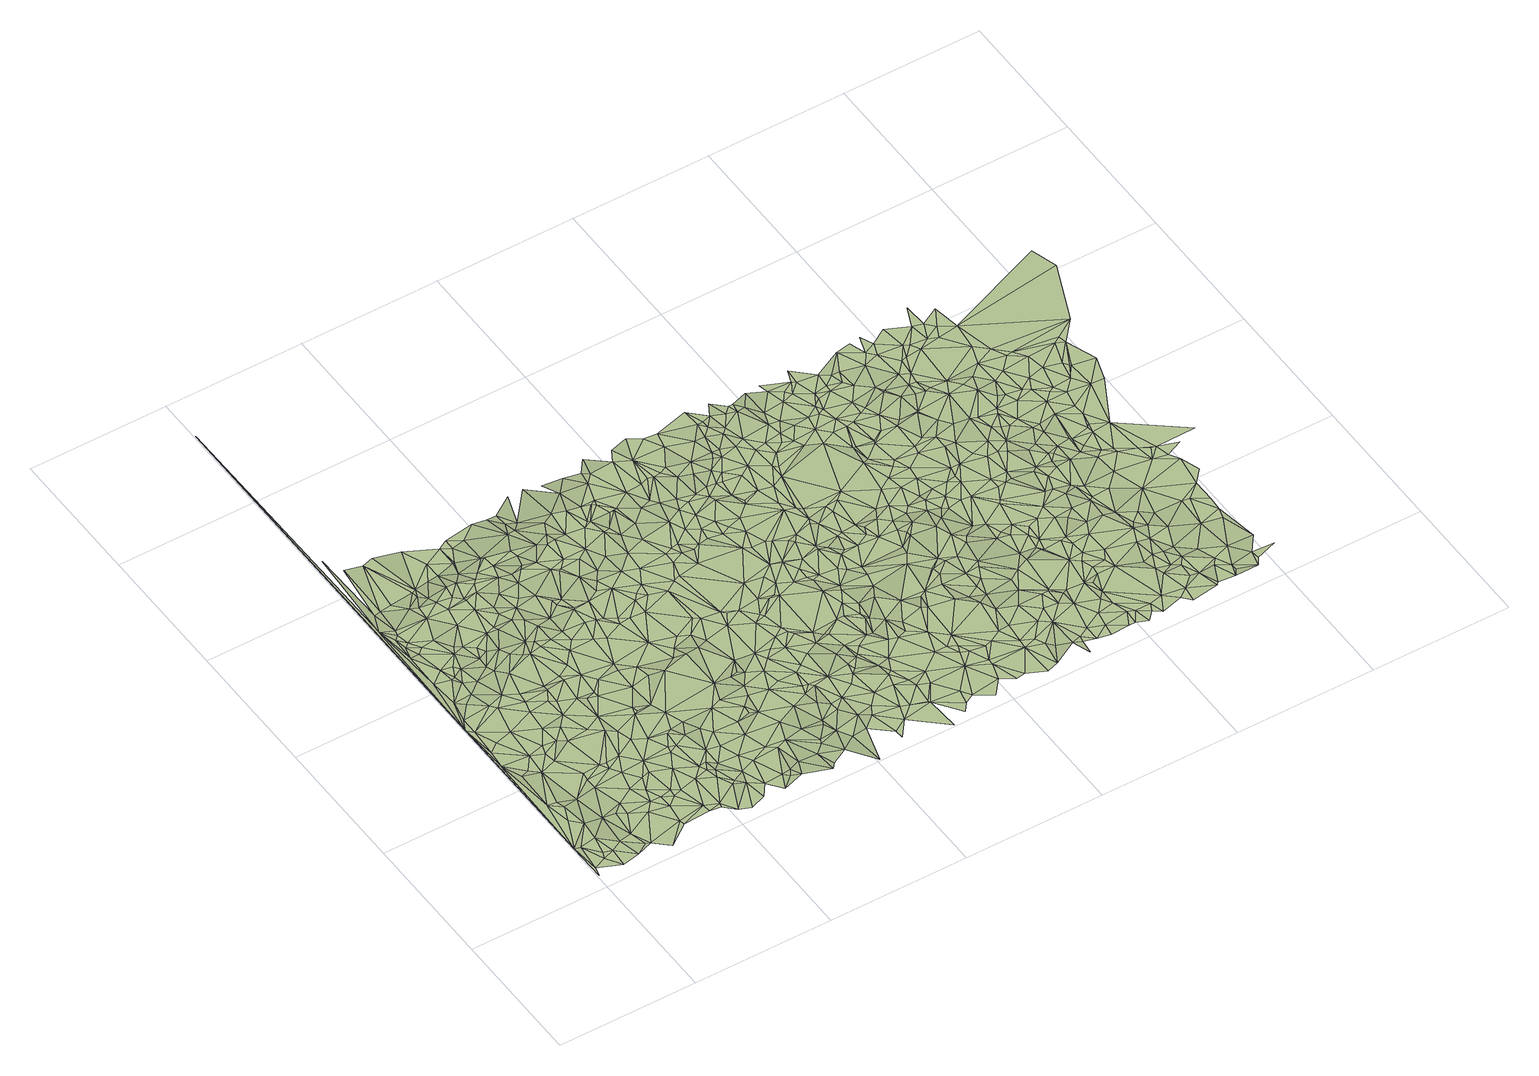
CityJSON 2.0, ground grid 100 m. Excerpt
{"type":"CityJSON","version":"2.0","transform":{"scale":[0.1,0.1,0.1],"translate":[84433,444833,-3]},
"CityObjects":{
"terrain1":{"type":"TINRelief","geometry":[{"type":"CompositeSurface","lod":"2","boundaries":[[[0,1,2]],[[1,3,2]],[[4,3,1]],[[5,4,1]],[[6,3,4]],[[7,2,3]],[[6,8,3]],[[9,6,4]],[[5,9,4]],[[10,2,11]],[[11,2,7]],[[9,8,6]],[[7,3,8]],[[12,2,10]],[[5,13,9]],[[9,14,8]],[[10,11,15]],[[9,13,14]],[[16,2,12]],[[15,11,7]],[[17,10,15]],[[7,8,18]],[[14,18,8]],[[19,12,10]],[[20,14,13]],[[21,15,7]],[[22,10,17]],[[17,15,21]],[[22,19,10]],[[23,12,19]],[[24,14,20]],[[21,7,18]],[[24,18,14]],[[25,20,13]],[[16,12,26]],[[22,17,21]],[[24,20,25]],[[22,23,19]],[[27,26,12]],[[27,12,23]],[[28,16,26]],[[24,29,18]],[[28,26,30]],[[27,30,26]],[[31,16,28]],[[27,23,22]],[[32,21,18]],[[24,33,29]],[[24,25,34]],[[35,18,29]],[[31,36,16]],[[22,21,37]],[[38,28,30]],[[32,18,35]],[[24,34,33]],[[27,22,39]],[[35,29,33]],[[40,21,32]],[[38,30,27]],[[41,25,42]],[[36,43,16]],[[40,37,21]],[[39,22,44]],[[45,31,28]],[[22,37,44]],[[31,46,36]],[[41,34,25]],[[27,39,47]],[[38,27,47]],[[48,28,38]],[[16,43,49]],[[35,33,50]],[[45,46,31]],[[51,2,16]],[[32,35,52]],[[33,34,50]],[[53,36,46]],[[45,28,48]],[[41,42,54]],[[36,55,43]],[[56,39,44]],[[40,32,57]],[[44,37,58]],[[40,58,37]],[[56,47,39]],[[35,50,52]],[[53,59,36]],[[45,53,46]],[[38,47,60]],[[36,59,55]],[[43,61,62]],[[55,61,43]],[[43,62,49]],[[63,32,52]],[[41,64,34]],[[64,50,34]],[[65,56,44]],[[40,57,58]],[[65,44,58]],[[57,32,63]],[[56,60,47]],[[66,48,38]],[[52,50,67]],[[61,68,62]],[[66,38,60]],[[69,61,55]],[[69,55,59]],[[68,70,62]],[[62,70,71]],[[62,71,49]],[[72,53,45]],[[64,73,50]],[[53,74,59]],[[72,45,48]],[[67,50,73]],[[75,41,54]],[[69,76,61]],[[71,70,77]],[[57,78,58]],[[79,52,67]],[[49,71,80]],[[69,59,81]],[[68,82,70]],[[79,63,52]],[[72,74,53]],[[75,64,41]],[[56,83,60]],[[80,71,77]],[[82,77,70]],[[65,83,56]],[[84,49,80]],[[81,59,74]],[[85,73,64]],[[69,81,76]],[[86,68,61]],[[67,73,87]],[[88,48,66]],[[84,89,49]],[[72,48,88]],[[76,86,61]],[[90,78,57]],[[90,57,63]],[[75,54,91]],[[86,82,68]],[[75,85,64]],[[85,87,73]],[[92,79,67]],[[82,93,77]],[[51,16,49]],[[66,60,94]],[[95,65,58]],[[95,58,78]],[[81,86,76]],[[92,67,87]],[[60,83,94]],[[84,96,89]],[[65,97,83]],[[98,81,74]],[[99,63,79]],[[72,100,74]],[[49,89,101]],[[102,72,88]],[[103,80,77]],[[104,87,85]],[[86,93,82]],[[99,90,63]],[[75,104,85]],[[84,80,103]],[[88,66,105]],[[95,78,90]],[[99,79,92]],[[100,98,74]],[[106,86,81]],[[103,77,93]],[[95,97,65]],[[97,94,83]],[[106,81,98]],[[66,94,105]],[[102,107,72]],[[75,91,108]],[[109,96,84]],[[110,93,86]],[[72,107,100]],[[111,89,96]],[[112,92,87]],[[112,87,104]],[[108,91,113]],[[102,88,114]],[[115,110,86]],[[75,116,104]],[[106,115,86]],[[99,92,112]],[[109,84,103]],[[88,105,114]],[[99,117,90]],[[75,108,116]],[[118,96,109]],[[105,94,119]],[[95,90,120]],[[108,113,121]],[[122,106,98]],[[110,123,93]],[[124,94,97]],[[102,125,107]],[[112,104,116]],[[106,126,115]],[[120,90,117]],[[100,127,98]],[[102,114,125]],[[95,124,97]],[[128,96,118]],[[114,105,119]],[[115,123,110]],[[122,126,106]],[[123,103,93]],[[129,119,94]],[[128,111,96]],[[107,130,100]],[[122,98,127]],[[99,112,131]],[[129,94,124]],[[95,120,124]],[[132,109,103]],[[133,117,99]],[[108,121,134]],[[108,135,116]],[[126,136,115]],[[137,118,109]],[[100,130,127]],[[112,116,138]],[[139,99,131]],[[139,133,99]],[[140,114,119]],[[122,136,126]],[[132,141,109]],[[115,136,123]],[[142,132,103]],[[143,107,125]],[[140,125,114]],[[108,134,135]],[[137,128,118]],[[131,112,138]],[[140,119,129]],[[144,103,123]],[[145,146,121]],[[107,147,130]],[[122,127,136]],[[148,129,124]],[[116,135,149]],[[138,116,149]],[[150,120,117]],[[137,109,141]],[[150,124,120]],[[142,103,144]],[[132,151,141]],[[134,121,146]],[[143,147,107]],[[142,151,132]],[[150,117,133]],[[152,125,140]],[[148,124,153]],[[152,143,125]],[[131,138,154]],[[139,131,154]],[[135,155,149]],[[156,129,148]],[[157,128,137]],[[157,137,141]],[[134,158,135]],[[159,138,149]],[[145,160,146]],[[157,141,151]],[[161,127,130]],[[127,162,136]],[[139,163,133]],[[135,158,155]],[[159,149,155]],[[136,164,123]],[[144,123,164]],[[157,165,128]],[[166,153,124]],[[167,140,129]],[[134,146,158]],[[139,154,163]],[[161,130,147]],[[150,166,124]],[[156,148,153]],[[142,144,168]],[[167,129,156]],[[161,162,127]],[[154,138,169]],[[159,155,170]],[[159,169,138]],[[162,171,136]],[[133,163,172]],[[142,173,151]],[[152,140,167]],[[157,151,174]],[[155,158,175]],[[161,147,143]],[[136,171,164]],[[146,175,158]],[[176,143,152]],[[146,160,177]],[[155,175,170]],[[159,170,169]],[[178,163,154]],[[150,133,179]],[[168,144,180]],[[142,168,173]],[[144,164,181]],[[156,153,182]],[[176,152,167]],[[174,151,173]],[[178,154,169]],[[179,133,172]],[[150,183,166]],[[180,144,181]],[[146,177,175]],[[157,184,165]],[[185,161,143]],[[178,172,163]],[[176,186,143]],[[187,171,162]],[[167,156,182]],[[185,143,186]],[[188,164,171]],[[161,187,162]],[[150,189,183]],[[157,174,190]],[[169,170,191]],[[166,192,153]],[[175,193,170]],[[166,183,189]],[[187,188,171]],[[182,153,192]],[[168,180,194]],[[168,194,173]],[[178,195,172]],[[150,179,189]],[[196,181,164]],[[197,175,177]],[[188,198,164]],[[174,173,199]],[[191,170,193]],[[176,167,200]],[[178,169,201]],[[157,190,184]],[[196,180,181]],[[176,200,186]],[[185,202,161]],[[161,203,187]],[[196,164,198]],[[179,172,195]],[[204,185,186]],[[166,189,192]],[[205,177,206]],[[197,193,175]],[[199,173,194]],[[190,174,199]],[[178,201,195]],[[207,169,191]],[[161,202,203]],[[167,182,208]],[[205,197,177]],[[200,204,186]],[[209,194,180]],[[201,169,207]],[[209,180,196]],[[210,188,187]],[[204,202,185]],[[210,198,188]],[[200,167,208]],[[210,187,203]],[[182,192,211]],[[205,206,212]],[[213,199,194]],[[214,196,198]],[[182,211,208]],[[210,214,198]],[[215,191,193]],[[200,216,204]],[[217,212,206]],[[218,194,209]],[[219,190,199]],[[218,213,194]],[[197,220,193]],[[189,221,192]],[[222,202,204]],[[223,179,195]],[[215,207,191]],[[224,205,212]],[[202,225,203]],[[219,199,213]],[[226,184,190]],[[225,210,203]],[[227,189,179]],[[223,195,201]],[[222,204,216]],[[205,228,197]],[[229,209,196]],[[224,212,217]],[[210,230,214]],[[223,201,207]],[[211,192,231]],[[229,196,214]],[[222,225,202]],[[215,193,220]],[[200,232,216]],[[218,233,213]],[[200,208,232]],[[224,228,205]],[[219,226,190]],[[229,218,209]],[[234,219,213]],[[208,211,231]],[[228,220,197]],[[231,192,221]],[[227,221,189]],[[224,217,235]],[[210,236,230]],[[225,236,210]],[[237,207,215]],[[229,233,218]],[[238,214,230]],[[234,226,219]],[[239,213,233]],[[223,207,237]],[[222,216,240]],[[239,234,213]],[[224,235,228]],[[229,214,238]],[[232,208,241]],[[232,240,216]],[[242,226,234]],[[222,243,225]],[[236,238,230]],[[244,179,223]],[[229,245,233]],[[246,235,217]],[[227,231,221]],[[225,247,236]],[[244,227,179]],[[228,248,220]],[[239,242,234]],[[225,249,247]],[[250,233,245]],[[235,248,228]],[[242,251,226]],[[239,233,250]],[[252,208,231]],[[229,238,253]],[[222,240,243]],[[254,215,220]],[[229,253,245]],[[225,243,249]],[[255,237,215]],[[252,241,208]],[[232,241,256]],[[257,223,237]],[[236,247,258]],[[232,256,240]],[[259,248,235]],[[246,259,235]],[[253,238,260]],[[254,220,248]],[[261,231,227]],[[242,262,251]],[[249,258,247]],[[239,262,242]],[[257,263,223]],[[253,264,245]],[[244,223,263]],[[243,265,249]],[[266,257,237]],[[236,267,238]],[[249,265,258]],[[254,255,215]],[[240,256,243]],[[266,237,255]],[[250,245,268]],[[239,250,268]],[[253,260,264]],[[252,231,261]],[[246,269,259]],[[241,270,256]],[[236,258,267]],[[238,267,260]],[[271,248,259]],[[245,264,272]],[[252,270,241]],[[266,255,257]],[[243,273,265]],[[258,265,273]],[[256,273,243]],[[262,274,251]],[[254,248,275]],[[257,276,263]],[[245,272,268]],[[244,277,227]],[[270,278,256]],[[277,261,227]],[[271,279,248]],[[259,269,280]],[[239,281,262]],[[279,275,248]],[[282,264,260]],[[256,278,273]],[[257,255,276]],[[244,263,283]],[[271,259,280]],[[284,278,270]],[[239,268,281]],[[283,263,276]],[[282,272,264]],[[282,260,267]],[[252,261,285]],[[258,286,267]],[[287,270,252]],[[258,273,288]],[[254,289,255]],[[285,261,277]],[[287,284,270]],[[258,288,286]],[[262,281,274]],[[254,275,289]],[[244,283,290]],[[291,276,255]],[[272,292,268]],[[279,293,275]],[[294,252,285]],[[244,295,277]],[[271,296,279]],[[297,273,278]],[[282,292,272]],[[284,297,278]],[[267,286,298]],[[271,280,296]],[[299,287,252]],[[282,267,300]],[[285,277,295]],[[291,255,289]],[[291,283,276]],[[301,288,273]],[[302,244,290]],[[281,268,292]],[[288,298,286]],[[267,298,300]],[[299,252,294]],[[275,293,303]],[[289,275,303]],[[287,304,284]],[[279,296,293]],[[305,290,283]],[[302,295,244]],[[297,301,273]],[[281,306,274]],[[280,307,308]],[[282,309,292]],[[282,300,309]],[[310,290,305]],[[294,285,311]],[[280,308,296]],[[311,285,295]],[[301,312,288]],[[302,290,310]],[[304,297,284]],[[288,313,298]],[[281,292,314]],[[296,303,293]],[[299,304,287]],[[313,300,298]],[[281,315,306]],[[316,283,291]],[[305,283,316]],[[281,314,315]],[[297,312,301]],[[302,310,305]],[[289,303,317]],[[291,289,318]],[[319,288,312]],[[320,314,292]],[[321,311,295]],[[315,322,306]],[[321,295,302]],[[307,323,308]],[[320,292,309]],[[324,309,300]],[[296,325,303]],[[319,313,288]],[[315,314,326]],[[327,299,294]],[[316,291,328]],[[289,317,318]],[[327,294,311]],[[315,326,322]],[[329,297,304]],[[296,308,330]],[[299,331,304]],[[332,300,313]],[[324,320,309]],[[291,333,328]],[[317,303,334]],[[302,305,335]],[[324,300,332]],[[291,318,333]],[[336,312,297]],[[337,326,314]],[[337,314,320]],[[334,303,325]],[[305,316,335]],[[329,304,331]],[[338,311,321]],[[336,319,312]],[[319,332,313]],[[296,330,325]],[[329,339,297]],[[323,330,308]],[[340,320,324]],[[321,302,341]],[[342,322,326]],[[318,317,343]],[[316,328,344]],[[299,345,331]],[[338,327,311]],[[339,336,297]],[[340,324,332]],[[327,345,299]],[[329,331,339]],[[317,334,343]],[[337,320,340]],[[333,318,346]],[[333,344,328]],[[319,347,332]],[[335,316,348]],[[341,302,335]],[[318,343,346]],[[336,347,319]],[[348,316,344]],[[349,326,337]],[[350,334,325]],[[338,321,341]],[[323,351,330]],[[350,325,330]],[[333,346,344]],[[352,351,323]],[[345,339,331]],[[343,334,350]],[[349,337,340]],[[338,345,327]],[[353,340,332]],[[335,348,354]],[[355,336,339]],[[349,356,326]],[[348,344,357]],[[358,346,343]],[[350,330,359]],[[351,359,330]],[[358,344,346]],[[360,332,347]],[[358,343,350]],[[336,361,347]],[[362,349,340]],[[338,363,345]],[[364,365,352]],[[338,341,363]],[[366,339,345]],[[352,365,351]],[[353,332,360]],[[362,340,353]],[[348,367,354]],[[366,355,339]],[[358,357,344]],[[355,361,336]],[[335,354,368]],[[348,357,367]],[[341,335,369]],[[361,360,347]],[[358,350,370]],[[363,366,345]],[[363,341,371]],[[350,359,372]],[[351,373,359]],[[335,368,369]],[[351,365,373]],[[362,353,374]],[[367,368,354]],[[375,357,358]],[[370,350,372]],[[353,376,374]],[[353,360,376]],[[371,341,377]],[[375,367,357]],[[378,349,362]],[[378,356,349]],[[341,369,377]],[[363,379,366]],[[363,371,377]],[[366,380,355]],[[359,373,372]],[[381,376,360]],[[362,374,382]],[[383,360,361]],[[358,370,384]],[[355,385,361]],[[381,360,383]],[[367,386,368]],[[387,374,376]],[[378,362,382]],[[388,373,365]],[[375,358,389]],[[366,379,380]],[[384,370,372]],[[390,369,368]],[[375,391,367]],[[358,384,392]],[[387,382,374]],[[355,380,385]],[[381,393,376]],[[383,361,394]],[[377,369,395]],[[396,386,367]],[[358,392,389]],[[386,390,368]],[[396,367,391]],[[390,397,369]],[[363,398,379]],[[385,394,361]],[[373,399,372]],[[395,369,397]],[[387,376,400]],[[363,377,398]],[[401,381,383]],[[393,400,376]],[[388,365,402]],[[375,389,391]],[[388,399,373]],[[403,402,365]],[[392,384,404]],[[384,372,405]],[[379,406,380]],[[407,382,387]],[[401,393,381]],[[408,377,395]],[[409,410,378]],[[411,378,382]],[[383,394,412]],[[413,390,386]],[[407,387,400]],[[396,413,386]],[[405,372,399]],[[401,383,412]],[[384,414,404]],[[380,415,385]],[[392,404,416]],[[396,391,413]],[[385,417,394]],[[392,416,389]],[[418,395,397]],[[393,419,400]],[[411,382,407]],[[379,398,406]],[[407,400,419]],[[388,402,420]],[[398,377,408]],[[391,389,421]],[[380,406,415]],[[401,419,393]],[[388,422,399]],[[423,397,390]],[[411,409,378]],[[415,417,385]],[[384,405,414]],[[388,420,422]],[[408,395,418]],[[416,404,414]],[[413,391,424]],[[401,412,419]],[[389,416,421]],[[423,390,413]],[[391,425,424]],[[391,421,425]],[[415,426,417]],[[405,399,427]],[[428,421,416]],[[418,397,423]],[[415,406,429]],[[428,416,414]],[[399,422,427]],[[417,430,394]],[[412,394,430]],[[407,419,431]],[[414,405,432]],[[433,419,412]],[[415,429,426]],[[405,427,432]],[[434,420,402]],[[408,418,435]],[[411,436,409]],[[411,407,431]],[[428,437,421]],[[434,422,420]],[[406,438,429]],[[428,414,439]],[[417,426,430]],[[413,424,440]],[[441,442,402]],[[414,432,439]],[[398,408,443]],[[438,426,429]],[[428,439,437]],[[435,418,423]],[[433,431,419]],[[440,424,425]],[[411,444,436]],[[408,435,445]],[[425,421,446]],[[433,412,430]],[[432,427,447]],[[447,427,422]],[[411,431,444]],[[437,446,421]],[[448,434,402]],[[398,449,406]],[[448,402,442]],[[438,450,426]],[[443,408,445]],[[439,432,447]],[[434,447,422]],[[435,423,445]],[[426,450,430]],[[406,449,438]],[[436,444,451]],[[423,413,452]],[[440,425,446]],[[437,439,453]],[[433,454,431]],[[413,440,452]],[[398,443,455]],[[433,430,456]],[[437,453,446]],[[423,457,445]],[[458,450,438]],[[459,448,442]],[[444,431,460]],[[433,456,454]],[[461,458,438]],[[440,446,462]],[[431,454,463]],[[461,438,449]],[[444,460,451]],[[398,455,449]],[[464,430,450]],[[443,445,455]],[[465,439,447]],[[423,452,457]],[[466,453,439]],[[456,430,464]],[[453,467,446]],[[431,463,460]],[[468,447,434]],[[448,468,434]],[[440,462,469]],[[462,446,470]],[[458,471,450]],[[470,446,467]],[[461,472,458]],[[464,450,471]],[[461,449,472]],[[473,445,457]],[[474,463,454]],[[466,439,465]],[[459,468,448]],[[473,455,445]],[[440,469,452]],[[475,454,456]],[[462,470,476]],[[462,476,469]],[[477,470,467]],[[478,456,464]],[[479,467,453]],[[455,480,449]],[[474,454,475]],[[472,481,458]],[[458,481,471]],[[465,447,468]],[[457,452,482]],[[477,476,470]],[[483,460,463]],[[479,453,466]],[[478,475,456]],[[479,477,467]],[[457,482,484]],[[483,463,474]],[[485,486,459]],[[464,471,487]],[[488,457,484]],[[473,457,488]],[[473,489,455]],[[472,449,490]],[[478,464,487]],[[491,469,476]],[[449,480,490]],[[491,476,477]],[[472,492,481]],[[455,493,480]],[[469,494,452]],[[486,468,459]],[[483,495,460]],[[483,474,475]],[[479,466,496]],[[472,490,492]],[[489,497,455]],[[491,494,469]],[[498,482,452]],[[484,482,499]],[[466,465,500]],[[488,484,499]],[[498,452,494]],[[493,490,480]],[[496,466,500]],[[455,497,493]],[[501,483,475]],[[473,502,489]],[[481,503,471]],[[478,487,504]],[[473,488,502]],[[478,505,475]],[[487,471,506]],[[479,496,507]],[[508,491,477]],[[508,477,479]],[[481,492,509]],[[498,499,482]],[[465,468,510]],[[488,499,502]],[[490,509,492]],[[501,475,505]],[[483,511,495]],[[465,510,512]],[[501,513,483]],[[500,465,512]],[[496,500,507]],[[478,504,505]],[[471,503,506]],[[481,509,503]],[[489,514,497]],[[487,506,504]],[[515,468,486]],[[491,516,494]],[[517,510,468]],[[489,502,518]],[[501,505,513]],[[519,499,498]],[[520,479,507]],[[516,498,494]],[[521,512,510]],[[522,517,468]],[[489,518,514]],[[515,522,468]],[[508,516,491]],[[520,508,479]],[[523,502,499]],[[521,510,517]],[[524,500,512]],[[513,525,483]],[[483,526,511]],[[515,486,527]],[[524,512,521]],[[528,507,500]],[[529,504,506]],[[530,519,498]],[[505,504,531]],[[523,499,519]],[[532,490,493]],[[483,525,526]],[[509,533,503]],[[534,497,514]],[[532,493,497]],[[529,531,504]],[[513,505,535]],[[536,518,502]],[[503,537,506]],[[532,509,490]],[[530,498,538]],[[520,507,528]],[[521,517,539]],[[515,527,540]],[[516,538,498]],[[520,516,508]],[[522,539,517]],[[523,536,502]],[[541,500,524]],[[524,521,539]],[[534,514,518]],[[529,506,542]],[[533,537,503]],[[535,505,531]],[[541,528,500]],[[513,535,525]],[[542,506,537]],[[536,534,518]],[[543,519,530]],[[534,532,497]],[[523,519,543]],[[532,533,509]],[[544,522,515]],[[522,545,539]],[[533,546,537]],[[529,547,531]],[[524,539,545]],[[548,536,523]],[[549,530,538]],[[526,525,550]],[[549,543,530]],[[529,542,547]],[[544,515,540]],[[551,520,528]],[[542,537,552]],[[548,523,543]],[[535,531,547]],[[536,553,534]],[[551,528,541]],[[554,546,533]],[[544,545,522]],[[554,537,546]],[[548,543,555]],[[524,545,556]],[[542,552,557]],[[541,524,558]],[[559,516,520]],[[560,520,551]],[[561,536,548]],[[525,535,562]],[[542,557,547]],[[563,552,537]],[[564,544,540]],[[525,562,550]],[[559,538,516]],[[532,565,533]],[[560,551,541]],[[566,543,549]],[[567,532,534]],[[565,554,533]],[[567,534,553]],[[561,548,555]],[[536,568,553]],[[535,547,569]],[[555,543,566]],[[563,537,554]],[[561,568,536]],[[549,538,559]],[[563,557,552]],[[560,559,520]],[[560,541,558]],[[570,524,556]],[[535,569,571]],[[535,571,562]],[[572,547,557]],[[544,573,545]],[[561,555,566]],[[573,556,545]],[[574,565,532]],[[570,558,524]],[[568,567,553]],[[564,575,544]],[[567,574,532]],[[572,569,547]],[[565,576,554]],[[561,577,568]],[[562,578,550]],[[579,574,567]],[[561,566,577]],[[580,566,549]],[[574,576,565]],[[581,557,563]],[[581,563,554]],[[572,571,569]],[[560,558,582]],[[581,572,557]],[[573,583,556]],[[544,584,573]],[[585,567,568]],[[586,544,575]],[[562,571,587]],[[549,559,588]],[[581,554,576]],[[589,577,566]],[[577,590,568]],[[579,567,585]],[[591,571,572]],[[550,578,592]],[[586,584,544]],[[560,582,593]],[[591,587,571]],[[579,594,574]],[[560,595,559]],[[580,549,596]],[[562,587,578]],[[596,549,588]],[[597,556,583]],[[574,594,576]],[[582,558,598]],[[597,570,556]],[[560,593,599]],[[585,568,590]],[[600,586,575]],[[589,566,580]],[[560,599,595]],[[570,598,558]],[[589,601,577]],[[601,590,577]],[[591,572,602]],[[581,602,572]],[[603,583,573]],[[603,573,584]],[[581,576,604]],[[605,578,587]],[[606,587,591]],[[600,575,607]],[[608,601,589]],[[609,582,598]],[[608,589,580]],[[604,576,594]],[[605,587,606]],[[610,592,578]],[[605,610,578]],[[611,598,570]],[[611,570,597]],[[606,591,602]],[[612,597,583]],[[559,595,613]],[[614,579,585]],[[559,613,588]],[[586,615,584]],[[616,593,582]],[[614,594,579]],[[617,585,590]],[[601,617,590]],[[618,602,581]],[[600,615,586]],[[599,613,595]],[[618,581,604]],[[611,609,598]],[[619,599,593]],[[620,592,610]],[[605,620,610]],[[616,582,609]],[[612,583,603]],[[608,621,601]],[[608,580,621]],[[604,594,622]],[[623,605,606]],[[615,603,584]],[[580,596,624]],[[596,588,625]],[[623,620,605]],[[619,613,599]],[[626,606,602]],[[619,593,616]],[[600,607,615]],[[625,588,613]],[[626,602,618]],[[614,585,617]],[[626,623,606]],[[611,597,627]],[[601,628,617]],[[611,629,609]],[[630,604,622]],[[621,580,631]],[[632,633,607]],[[601,621,628]],[[631,580,624]],[[630,618,604]],[[627,597,612]],[[616,609,629]],[[624,596,634]],[[634,596,625]],[[635,620,623]],[[607,633,636]],[[607,636,615]],[[637,613,619]],[[612,603,638]],[[626,618,639]],[[637,619,616]],[[615,638,603]],[[640,622,594]],[[635,641,620]],[[630,639,618]],[[628,614,617]],[[642,616,629]],[[643,629,611]],[[644,623,626]],[[636,633,645]],[[646,624,634]],[[615,636,647]],[[635,623,644]],[[648,637,616]],[[646,634,625]],[[643,611,627]],[[649,625,613]],[[646,631,624]],[[648,616,642]],[[640,630,622]],[[621,631,650]],[[635,651,641]],[[621,650,628]],[[637,652,613]],[[612,638,653]],[[647,636,645]],[[642,629,643]],[[654,639,630]],[[614,655,594]],[[627,612,653]],[[615,656,638]],[[657,626,639]],[[635,644,651]],[[646,625,649]],[[658,631,646]],[[657,644,626]],[[659,614,628]],[[649,613,652]],[[615,647,660]],[[658,650,631]],[[648,661,637]],[[662,654,630]],[[644,663,651]],[[654,664,639]],[[653,638,656]],[[647,645,665]],[[640,594,655]],[[615,660,656]],[[648,642,666]],[[659,628,650]],[[662,630,640]],[[637,661,652]],[[642,643,666]],[[657,639,664]],[[645,667,665]],[[627,653,668]],[[643,627,666]],[[669,663,644]],[[662,664,654]],[[627,668,670]],[[671,650,658]],[[669,644,657]],[[658,646,672]],[[668,653,656]],[[627,670,666]],[[672,646,649]],[[647,665,673]],[[659,674,614]],[[647,673,660]],[[661,675,652]],[[668,656,676]],[[677,649,652]],[[669,678,663]],[[671,658,672]],[[676,656,660]],[[679,669,657]],[[680,657,664]],[[648,681,661]],[[674,655,614]],[[670,668,676]],[[671,682,650]],[[665,667,683]],[[682,659,650]],[[662,684,664]],[[648,666,685]],[[677,672,649]],[[679,657,680]],[[679,678,669]],[[662,640,686]],[[680,664,684]],[[670,676,687]],[[676,660,687]],[[675,688,652]],[[689,666,670]],[[661,681,675]],[[677,652,688]],[[690,671,672]],[[648,685,681]],[[662,686,684]],[[660,673,691]],[[692,672,677]],[[686,640,655]],[[665,693,673]],[[694,682,671]],[[695,659,682]],[[690,694,671]],[[695,674,659]],[[665,683,693]],[[685,666,689]],[[690,672,692]],[[687,660,696]],[[679,680,697]],[[692,677,698]],[[698,677,688]],[[679,699,678]],[[680,684,700]],[[675,701,688]],[[675,681,701]],[[696,660,691]],[[674,702,655]],[[670,687,703]],[[673,704,691]],[[683,705,693]],[[673,693,704]],[[689,670,703]],[[706,686,655]],[[686,700,684]],[[707,674,695]],[[694,708,682]],[[708,695,682]],[[690,709,694]],[[690,692,710]],[[674,711,702]],[[680,700,697]],[[706,655,702]],[[679,697,699]],[[707,711,674]],[[710,692,698]],[[685,689,712]],[[713,681,685]],[[698,688,714]],[[711,715,702]],[[716,701,681]],[[717,693,705]],[[690,710,709]],[[691,704,718]],[[694,709,708]],[[713,716,681]],[[717,705,719]],[[687,696,703]],[[696,691,718]],[[717,704,693]],[[707,695,720]],[[712,689,721]],[[720,695,708]],[[722,700,686]],[[710,698,714]],[[707,723,711]],[[724,688,701]],[[725,686,706]],[[726,715,711]],[[713,685,727]],[[696,718,728]],[[689,703,721]],[[685,712,727]],[[729,702,715]],[[729,706,702]],[[716,730,701]],[[697,731,699]],[[732,697,700]],[[724,714,688]],[[723,726,711]],[[725,722,686]],[[733,717,719]],[[713,730,716]],[[734,718,704]],[[734,704,717]],[[707,720,723]],[[696,728,735]],[[712,721,736]],[[710,737,709]],[[709,737,708]],[[735,728,718]],[[732,700,722]],[[738,731,697]],[[739,740,699]],[[725,706,729]],[[726,741,715]],[[741,729,715]],[[738,697,732]],[[721,703,736]],[[712,736,742]],[[713,727,730]],[[696,743,703]],[[734,717,733]],[[727,712,742]],[[710,714,744]],[[696,735,745]],[[739,699,731]],[[746,701,730]],[[696,745,743]],[[725,747,722]],[[732,722,747]],[[724,701,746]],[[710,744,737]],[[720,708,748]],[[720,749,723]],[[738,739,731]],[[734,733,750]],[[736,703,751]],[[727,752,730]],[[725,729,753]],[[744,714,724]],[[753,729,741]],[[754,735,718]],[[727,742,752]],[[742,736,751]],[[734,755,718]],[[737,748,708]],[[756,738,732]],[[757,732,747]],[[723,758,726]],[[726,759,741]],[[760,703,743]],[[756,732,757]],[[738,761,739]],[[753,741,759]],[[756,761,738]],[[754,718,755]],[[734,750,755]],[[744,762,737]],[[754,745,735]],[[763,747,725]],[[752,764,730]],[[765,725,753]],[[723,749,758]],[[703,766,751]],[[720,748,749]],[[760,766,703]],[[752,742,764]],[[767,743,745]],[[724,746,768]],[[746,730,764]],[[742,751,769]],[[762,748,737]],[[770,757,747]],[[760,743,767]],[[761,771,739]],[[726,772,759]],[[770,756,757]],[[767,745,754]],[[744,724,773]],[[765,763,725]],[[726,758,772]],[[724,768,774]],[[769,751,766]],[[775,755,750]],[[753,759,776]],[[770,747,763]],[[744,777,762]],[[742,769,778]],[[742,778,764]],[[765,753,776]],[[756,779,761]],[[762,777,748]],[[780,756,770]],[[773,724,774]],[[781,760,767]],[[779,771,761]],[[746,782,768]],[[783,766,760]],[[781,767,754]],[[746,764,782]],[[744,773,777]],[[780,779,756]],[[749,748,784]],[[769,766,783]],[[759,772,776]],[[765,785,763]],[[749,786,758]],[[765,776,785]],[[781,783,760]],[[754,755,787]],[[788,772,758]],[[774,768,789]],[[748,777,784]],[[790,755,775]],[[778,782,764]],[[780,770,791]],[[792,778,769]],[[788,758,786]],[[770,763,793]],[[749,784,786]],[[776,772,794]],[[773,774,789]],[[780,795,779]],[[790,775,796]],[[790,797,755]],[[798,769,783]],[[797,787,755]],[[799,754,787]],[[768,782,800]],[[780,791,795]],[[801,781,754]],[[768,800,789]],[[770,793,791]],[[792,769,798]],[[763,785,802]],[[803,785,776]],[[773,804,777]],[[784,777,805]],[[788,806,772]],[[801,754,799]],[[773,789,807]],[[794,772,806]],[[808,782,778]],[[805,777,809]],[[793,763,802]],[[792,808,778]],[[784,805,786]],[[795,791,810]],[[811,776,794]],[[777,804,809]],[[791,793,810]],[[807,789,812]],[[788,786,813]],[[773,807,804]],[[814,783,781]],[[790,796,815]],[[812,789,800]],[[803,802,785]],[[816,799,787]],[[790,817,797]],[[795,818,779]],[[797,819,787]],[[792,798,808]],[[803,776,811]],[[788,813,806]],[[794,806,820]],[[821,798,783]],[[800,782,822]],[[808,823,782]],[[816,787,819]],[[801,799,816]],[[795,810,818]],[[805,824,786]],[[811,794,820]],[[814,781,801]],[[823,822,782]],[[797,825,819]],[[790,826,817]],[[817,825,797]],[[807,812,827]],[[810,793,828]],[[805,809,829]],[[827,812,800]],[[790,815,826]],[[786,824,813]],[[803,830,802]],[[807,831,804]],[[804,829,809]],[[821,783,814]],[[793,802,828]],[[813,820,806]],[[832,808,798]],[[803,811,830]],[[816,819,833]],[[801,816,834]],[[817,826,825]],[[835,800,822]],[[832,798,821]],[[810,828,818]],[[836,831,807]],[[825,837,819]],[[831,829,804]],[[816,833,834]],[[832,823,808]],[[807,827,838]],[[833,819,837]],[[827,800,835]],[[811,820,839]],[[826,815,840]],[[836,807,838]],[[805,841,824]],[[802,830,842]],[[826,837,825]],[[814,801,834]],[[811,843,830]],[[805,829,841]],[[844,822,823]],[[835,822,844]],[[828,802,842]],[[834,833,845]],[[846,821,814]],[[833,837,845]],[[813,847,820]],[[827,835,838]],[[839,820,848]],[[832,821,846]],[[811,839,843]],[[826,840,849]],[[832,850,823]],[[831,851,829]],[[850,844,823]],[[836,851,831]],[[843,842,830]],[[813,824,847]],[[846,814,852]],[[814,834,853]],[[828,854,818]],[[826,855,837]],[[856,832,846]],[[856,850,832]],[[814,853,852]],[[857,838,835]],[[858,836,838]],[[820,847,848]],[[857,835,844]],[[843,839,848]],[[849,840,859]],[[845,837,860]],[[818,854,861]],[[862,841,829]],[[862,829,851]],[[863,844,850]],[[826,849,855]],[[856,863,850]],[[834,845,864]],[[858,851,836]],[[841,847,824]],[[846,852,865]],[[828,842,866]],[[828,866,854]],[[853,834,864]],[[843,848,867]],[[868,838,857]],[[856,846,869]],[[837,855,860]],[[852,853,865]],[[843,870,842]],[[862,871,841]],[[872,858,838]],[[843,867,870]],[[872,838,868]],[[867,848,873]],[[856,869,863]],[[862,851,874]],[[875,849,859]],[[876,844,863]],[[876,857,844]],[[877,851,858]],[[847,873,848]],[[875,855,849]],[[875,859,878]],[[866,842,879]],[[874,851,880]],[[842,870,879]],[[853,881,865]],[[866,882,854]],[[853,864,881]],[[862,883,871]],[[868,857,876]],[[872,877,858]],[[845,860,884]],[[862,874,883]],[[854,882,885]],[[867,873,886]],[[846,865,887]],[[872,868,888]],[[867,886,870]],[[845,884,864]],[[871,889,841]],[[878,859,890]],[[846,887,869]],[[886,873,847]],[[877,891,851]],[[892,860,855]],[[888,868,876]],[[841,889,847]],[[891,880,851]],[[874,880,883]],[[875,892,855]],[[875,878,890]],[[869,893,863]],[[894,879,870]],[[895,871,883]],[[896,877,872]],[[896,872,888]],[[866,879,897]],[[866,897,882]],[[865,881,887]],[[876,863,898]],[[896,888,876]],[[895,889,871]],[[899,883,880]],[[886,847,900]],[[884,860,892]],[[896,901,877]],[[899,880,891]],[[898,863,893]],[[897,879,894]],[[902,894,870]],[[902,870,886]],[[903,881,864]],[[901,891,877]],[[899,895,883]],[[875,890,904]],[[889,900,847]],[[875,904,892]],[[896,876,905]],[[869,887,893]],[[897,906,882]],[[903,864,884]],[[876,898,905]],[[899,891,907]],[[908,897,894]],[[896,909,901]],[[887,881,903]],[[901,907,891]],[[910,886,900]],[[896,905,909]],[[904,890,911]],[[895,912,889]],[[899,913,895]],[[908,894,902]],[[910,900,889]],[[895,914,912]],[[909,905,915]],[[915,905,916]],[[884,892,917]],[[905,898,918]],[[913,914,895]],[[904,919,892]],[[905,918,916]],[[901,920,907]],[[912,921,889]],[[901,909,920]],[[898,893,922]],[[923,886,910]],[[897,924,906]],[[899,907,925]],[[904,911,926]],[[908,924,897]],[[910,889,921]],[[903,884,927]],[[908,902,928]],[[909,915,920]],[[893,887,929]],[[917,892,919]],[[914,921,912]],[[902,886,930]],[[899,925,913]],[[898,922,918]],[[915,916,931]],[[927,884,932]],[[884,917,932]],[[916,918,931]],[[908,928,924]],[[887,903,933]],[[913,934,914]],[[925,907,920]],[[923,910,921]],[[930,886,923]],[[935,928,902]],[[893,929,922]],[[936,918,922]],[[915,937,920]],[[914,934,921]],[[915,931,937]],[[931,918,936]],[[932,917,919]],[[903,927,933]],[[913,938,934]],[[935,902,930]],[[925,938,913]],[[927,932,939]],[[940,924,928]],[[923,921,941]],[[934,941,921]],[[936,922,942]],[[943,937,931]],[[887,944,929]],[[927,939,933]],[[945,928,935]],[[920,937,946]],[[887,933,944]],[[945,940,928]],[[925,920,947]],[[929,942,922]],[[948,931,936]],[[940,949,924]],[[943,946,937]],[[934,938,950]],[[920,946,947]],[[934,950,941]],[[925,951,938]],[[948,943,931]],[[948,936,942]],[[923,941,952]],[[953,930,923]],[[948,946,943]],[[929,954,942]],[[945,935,955]],[[935,930,955]],[[938,951,956]],[[925,957,951]],[[925,947,957]],[[938,956,950]],[[953,923,952]],[[945,958,940]],[[929,959,954]],[[942,954,959]],[[948,942,959]],[[929,960,959]],[[929,944,960]],[[955,930,953]],[[957,956,951]],[[950,961,941]],[[944,933,962]],[[945,955,958]],[[952,941,961]],[[950,956,963]],[[946,964,947]],[[953,952,965]],[[948,964,946]],[[957,966,956]],[[964,957,947]],[[950,963,961]],[[967,959,960]],[[952,961,965]],[[966,963,956]],[[948,959,968]],[[964,966,957]],[[948,969,964]],[[966,970,963]],[[971,965,961]],[[963,971,961]],[[964,972,966]],[[966,973,970]],[[955,953,974]],[[966,972,973]],[[970,971,963]],[[953,965,974]],[[971,975,965]],[[964,976,972]],[[970,973,977]],[[972,977,973]],[[964,969,976]],[[970,977,971]],[[972,976,977]],[[965,975,974]],[[971,977,975]],[[974,975,977]],[[978,955,974]],[[978,979,955]]]}]}
},
"vertices":[
[8,100,14],[24,170,14],[4,380,13],[45,370,15],[116,210,14],[188,100,14],[136,260,14],[178,530,14],[163,390,15],[197,240,14],[72,790,15],[106,610,15],[19,1230,14],[318,130,9],[276,280,15],[151,720,14],[4,1610,14],[136,780,14],[304,520,4],[79,1090,9],[399,180,16],[258,740,7],[200,1050,15],[137,1110,12],[369,300,14],[426,160,19],[32,1360,14],[213,1210,14],[44,1570,13],[390,500,14],[105,1420,13],[43,1690,16],[405,760,14],[449,460,15],[565,400,13],[457,560,14],[72,1840,21],[409,900,15],[231,1450,14],[306,1170,15],[401,840,14],[686,230,14],[531,70,18],[56,2050,19],[319,1090,16],[243,1710,14],[132,1800,16],[329,1240,13],[282,1670,12],[25,2620,15],[625,470,13],[4,4670,13],[577,630,14],[202,1850,22],[692,190,15],[168,2020,22],[424,1230,13],[571,850,14],[533,910,15],[209,1960,26],[412,1370,11],[155,2130,21],[61,2320,19],[615,780,14],[703,370,16],[485,1190,16],[424,1530,16],[657,570,14],[121,2320,22],[197,2030,23],[83,2410,21],[70,2500,21],[361,1750,14],[700,470,13],[291,1920,28],[877,260,19],[234,2110,24],[117,2440,22],[578,900,15],[694,670,15],[100,2530,22],[268,2070,25],[169,2360,22],[513,1320,14],[111,2570,22],[776,430,14],[305,2200,25],[784,490,13],[452,1620,13],[84,2760,9],[680,910,14],[885,200,18],[758,690,14],[259,2370,25],[583,1400,11],[724,1140,16],[128,2770,9],[643,1210,14],[404,1990,33],[781,790,15],[431,1940,27],[68,3330,15],[462,1700,11],[328,2550,29],[835,450,15],[573,1550,14],[408,2070,32],[503,1880,16],[973,220,16],[291,2690,16],[335,2250,27],[140,3200,4],[896,640,13],[967,190,16],[620,1630,16],[380,2220,30],[961,480,17],[820,990,14],[215,2780,11],[618,1520,12],[788,1090,14],[1040,110,18],[477,2100,35],[450,2390,34],[758,1270,11],[620,1670,13],[444,2160,33],[550,2070,40],[258,3160,15],[734,1470,14],[591,2010,29],[963,760,13],[336,2650,31],[911,940,15],[1137,320,15],[1083,420,18],[565,2230,36],[386,2800,11],[1046,560,14],[975,810,13],[753,1650,14],[390,2750,14],[451,2630,34],[702,1950,17],[481,2540,34],[1122,80,19],[1208,280,20],[659,1970,15],[787,1440,11],[1066,510,15],[959,1160,12],[430,2690,28],[748,1690,13],[856,1420,11],[1026,790,14],[1111,480,18],[854,1460,11],[414,2810,11],[1160,340,15],[1100,570,14],[1232,120,19],[731,2050,25],[643,2220,39],[1036,910,13],[612,2440,39],[338,3180,16],[981,1220,11],[868,1630,12],[555,2610,36],[1159,660,13],[1156,520,15],[630,2250,38],[1076,930,12],[571,2700,39],[518,2830,10],[1243,380,16],[844,1750,12],[1300,210,20],[1118,840,16],[1126,1070,16],[608,2560,38],[616,2540,39],[939,1540,12],[989,1180,11],[526,3140,5],[784,2030,16],[793,1970,17],[756,2240,44],[717,2330,42],[1085,1170,17],[598,2960,8],[1253,640,14],[1076,1370,13],[1298,510,16],[646,2700,41],[1171,940,16],[702,2560,42],[1352,420,19],[721,2390,43],[601,2840,9],[928,1850,11],[1232,840,10],[868,2120,28],[815,2190,50],[881,1990,15],[1434,220,19],[1385,110,16],[1284,770,10],[1090,1600,14],[732,2630,43],[833,2310,47],[1082,1540,10],[1470,180,22],[706,2770,26],[810,2470,48],[1432,640,14],[984,1920,11],[1539,160,17],[759,2660,43],[736,2880,9],[1479,480,17],[1216,1400,12],[979,2010,14],[1392,950,9],[1496,220,28],[969,2140,22],[737,3030,8],[1318,1370,22],[1538,430,19],[882,2590,49],[886,2370,49],[1197,1500,13],[1102,1850,12],[798,2700,45],[746,2880,9],[1578,260,21],[985,2330,57],[1457,760,11],[954,2470,64],[891,2800,35],[1136,2000,13],[1174,1810,15],[803,2990,9],[1140,2130,14],[1519,1120,10],[912,2690,49],[1735,100,5],[1049,2240,50],[1613,460,19],[1066,2210,30],[903,2780,48],[808,3070,6],[1370,1640,13],[963,2560,59],[1669,610,19],[1609,760,16],[1208,1980,11],[1566,850,10],[1114,2230,34],[1719,260,8],[1031,2560,64],[1425,1440,14],[901,3010,10],[1468,980,11],[1056,2590,60],[1152,2140,15],[1559,790,10],[1186,2460,64],[1068,2740,54],[1765,140,4],[1310,1870,14],[1787,320,11],[1082,2680,55],[1258,2140,15],[1019,3100,10],[1744,480,29],[1635,920,11],[1507,1420,22],[1254,1970,11],[1799,350,17],[1878,190,18],[1141,2880,39],[1145,2560,65],[1658,990,20],[1329,1920,12],[1476,1510,12],[1224,2420,62],[1391,1880,14],[1313,2330,36],[1821,680,18],[1635,1110,14],[1771,890,15],[1228,2690,61],[1887,450,16],[1548,1590,12],[1604,1430,19],[1930,370,7],[1439,2160,12],[1241,2430,63],[1499,1870,16],[1299,2490,65],[1344,2190,15],[1733,1220,9],[1900,480,15],[1504,1990,12],[1726,1090,18],[1117,3080,12],[2012,0,18],[1989,270,5],[1285,2650,67],[1686,1120,14],[1625,1550,14],[1395,2260,16],[1384,2440,64],[1194,2880,45],[1192,2990,13],[1831,1040,16],[1949,620,28],[1938,730,19],[1443,2330,22],[1328,2730,64],[1681,1460,14],[1189,3080,9],[2089,270,19],[1345,2660,69],[2031,510,16],[1251,2940,29],[1716,1670,12],[1859,920,15],[1542,2040,11],[2117,410,6],[1596,1990,12],[1459,2490,66],[1962,800,17],[2026,570,15],[1872,1200,13],[1569,2250,14],[1372,2820,64],[1758,1640,11],[1611,2090,11],[1424,2660,72],[1861,1500,13],[1338,3180,10],[2027,760,17],[1994,920,16],[1717,1950,14],[2000,790,17],[1548,2400,29],[1910,1120,16],[1451,2860,66],[2109,580,17],[2179,350,21],[2231,150,18],[1555,2640,71],[1972,1180,14],[1680,2210,13],[1448,3180,12],[2054,960,16],[2135,780,19],[2222,420,20],[1640,2550,68],[1688,2360,15],[1542,2830,68],[1888,1620,14],[2235,90,17],[2327,210,17],[1797,2000,15],[2057,1140,15],[2053,1250,14],[2021,1420,14],[2223,650,15],[1919,1590,13],[2303,510,17],[2366,320,18],[1598,2680,72],[2139,1020,16],[1613,2670,72],[1992,1570,12],[1596,2990,56],[1846,2020,15],[1881,2140,12],[1681,2560,66],[1635,2810,69],[1729,2500,34],[2282,720,16],[1885,2230,11],[2145,1250,13],[1701,2790,71],[2427,300,17],[2282,910,26],[2129,1300,13],[2237,1070,15],[2298,800,18],[1758,2670,70],[1827,2410,16],[2083,1470,13],[2170,1210,14],[2102,1440,13],[2149,1750,12],[2436,500,18],[1723,2770,71],[1791,2670,70],[2547,250,19],[2561,0,18],[2314,750,16],[2461,590,20],[2004,2050,14],[1735,2810,71],[2148,1590,12],[1692,3100,46],[1563,3140,14],[1785,2960,69],[1860,2540,31],[2271,1160,12],[2455,700,10],[1971,2180,12],[2377,830,18],[1937,2250,11],[2205,1550,15],[1812,2680,70],[2540,260,19],[2369,950,19],[2554,420,18],[2273,1540,14],[2320,1110,10],[2344,1090,15],[1991,2260,12],[2539,480,22],[2399,850,16],[2048,2160,17],[2054,2450,14],[1939,2760,72],[2488,610,21],[1956,2620,43],[2636,390,18],[2248,1560,15],[1802,3060,62],[2442,900,17],[2096,2180,17],[2537,710,21],[2455,1170,16],[2680,60,20],[2728,120,17],[2280,1730,13],[1840,3020,70],[2310,1640,13],[2535,960,14],[2666,490,18],[2753,230,17],[2307,2010,16],[2101,2340,13],[1876,3160,57],[2517,1420,19],[2626,850,18],[2039,2650,41],[2370,1800,12],[2088,2610,25],[2411,1590,17],[2186,2290,12],[2797,160,17],[2014,3030,71],[2170,2200,14],[2506,1170,20],[2056,2770,72],[2161,2500,16],[2807,600,18],[2687,830,19],[2583,960,5],[2898,400,15],[2561,1270,17],[2607,1080,17],[2224,2410,14],[2273,2180,15],[2447,1770,13],[2112,2790,73],[2155,2780,72],[2602,1130,17],[2632,1070,18],[2198,2590,17],[2709,1010,11],[2357,1980,18],[2290,2300,13],[2525,1540,14],[2124,2970,75],[2501,1580,14],[2920,80,17],[3008,190,19],[2244,2530,15],[2504,1670,12],[2452,1780,13],[2402,2120,15],[2645,1210,18],[2335,2210,15],[2457,1980,15],[2621,1370,17],[2065,3120,70],[2752,850,20],[2494,1960,16],[2634,1410,14],[2576,1560,13],[2867,770,18],[2208,2790,71],[2567,1730,13],[2394,2450,18],[2322,2560,15],[2294,2730,39],[2380,2500,15],[2783,930,17],[2757,1210,13],[2437,2240,16],[2934,510,18],[2189,3150,75],[2898,600,17],[2259,2810,73],[2582,1910,16],[3051,320,17],[2809,1300,7],[2989,490,20],[2610,1880,13],[2703,1540,16],[2876,1090,17],[2957,570,19],[3050,360,16],[2693,1750,13],[2976,670,17],[2348,2960,78],[2278,3090,76],[3107,130,17],[2947,970,19],[2410,2580,16],[2743,1500,16],[2399,2710,23],[2703,2150,16],[2529,2320,17],[2651,1930,15],[2435,2790,44],[2697,1780,15],[2503,2430,14],[2832,1400,10],[3100,470,18],[3172,140,16],[2984,950,20],[2478,2570,16],[2788,1630,17],[3296,330,16],[3154,490,18],[2546,2350,16],[2513,2680,17],[2753,1730,12],[2836,1470,16],[2375,3080,78],[3004,1060,7],[2517,2560,15],[2772,1960,18],[2662,2380,15],[2823,1650,17],[3240,540,15],[2559,2630,16],[3163,920,18],[3088,1350,5],[3047,1080,16],[2860,1780,13],[2536,2900,72],[2648,2540,16],[3305,80,16],[2707,2220,15],[2918,1640,15],[2789,2000,18],[2816,1930,13],[2576,2760,23],[3279,810,18],[2594,2800,28],[2630,2740,21],[3304,400,16],[2776,2120,17],[3391,110,15],[2761,2350,18],[2895,1790,13],[2625,3010,80],[2807,2090,16],[3064,1630,16],[2724,2590,16],[3165,1070,17],[3321,550,12],[3389,360,15],[2934,2030,17],[3422,290,15],[2616,2910,61],[3135,1420,17],[3013,1690,15],[2947,1970,17],[2651,2800,23],[2616,3140,81],[3201,1150,21],[2849,2400,17],[3190,1220,19],[3146,1480,10],[3328,710,16],[3253,900,5],[3194,1210,20],[3470,250,8],[3004,1800,13],[2753,2770,22],[3489,480,15],[2854,2510,14],[2671,2960,77],[2737,2890,40],[3573,210,11],[3038,1750,16],[3338,940,13],[2666,3010,80],[3356,860,4],[3463,660,15],[3261,1260,32],[3086,2090,18],[3562,420,17],[3342,1070,16],[3027,2040,17],[2841,2680,17],[3289,1220,32],[2731,3030,80],[3143,1770,16],[2881,2480,14],[2771,2920,47],[3195,1620,16],[3234,1530,22],[2825,2800,21],[3533,770,21],[3185,1850,12],[3396,980,18],[2933,2590,16],[3215,1700,15],[3617,80,13],[3627,180,15],[3232,1570,21],[2828,3000,72],[3634,220,19],[3370,1210,32],[3575,550,19],[2925,2700,17],[3115,2550,14],[2781,3120,83],[3433,1060,37],[3548,870,21],[2905,2990,60],[3709,150,19],[3299,1610,36],[3706,260,20],[3452,1100,39],[3405,1500,33],[3268,1830,13],[2871,3040,79],[3445,1390,32],[3636,660,21],[3013,2650,15],[3223,2500,18],[3679,540,21],[3026,2820,20],[3319,1710,16],[3305,1970,13],[3755,480,23],[3481,1280,34],[3081,2620,14],[2907,3040,77],[3048,2720,16],[3817,220,21],[3630,920,22],[3803,130,20],[3683,660,22],[2970,3000,51],[3695,670,22],[3365,1760,15],[3438,1660,19],[3838,330,20],[3337,2220,19],[3516,1330,32],[3749,590,27],[3473,1550,29],[3036,3100,51],[3060,2920,21],[3102,2810,20],[3669,1220,20],[3418,1920,14],[3938,140,17],[3159,2730,15],[3716,1030,21],[3248,2630,14],[3785,610,18],[3604,1390,21],[3719,960,26],[3480,1740,19],[3920,430,17],[3526,1630,20],[3996,250,15],[3470,1790,16],[3398,2030,14],[3912,600,15],[3215,2940,15],[3561,1600,20],[3185,3070,15],[3269,2740,15],[3678,1360,20],[3360,2370,13],[3943,820,16],[3965,360,15],[3987,140,15],[3327,2550,14],[3476,2100,14],[3540,1930,16],[3572,1800,18],[3600,1700,18],[3381,2240,13],[3829,1020,18],[3756,1200,19],[3664,1620,19],[3377,2370,13],[3718,1250,22],[4047,230,15],[3965,480,14],[4070,110,15],[3555,2030,16],[3843,990,19],[3344,2730,14],[3512,2140,15],[3736,1610,20],[3405,2640,14],[3491,2330,14],[3850,1140,18],[3959,580,14],[3428,2550,13],[3811,1270,19],[3265,3010,15],[3359,2800,13],[4128,170,14],[4155,230,14],[4021,620,17],[3864,980,18],[3676,1800,19],[3299,2970,14],[3350,3060,14],[3165,3140,15],[3500,2350,13],[3884,1070,17],[4003,770,15],[3749,1750,21],[4033,690,15],[3848,1460,23],[3386,2750,15],[3765,1890,19],[3669,2110,17],[4188,130,13],[3992,990,17],[3892,1200,19],[3481,2560,15],[4147,620,19],[4251,250,15],[3414,2890,15],[3409,2840,16],[3682,2170,16],[3581,2400,15],[4044,830,16],[3375,3040,15],[3746,1810,21],[3567,2700,18],[3974,1230,17],[3562,2600,14],[4039,930,17],[4125,700,16],[3865,1490,22],[4035,1000,16],[3507,2860,17],[3385,3150,14],[3688,2380,16],[3917,1670,21],[3921,1590,21],[4342,170,17],[3647,2520,15],[3830,1890,18],[4071,1180,17],[3523,3020,15],[3511,2910,16],[4175,780,15],[4059,1300,18],[4165,940,19],[3840,2070,13],[3611,2620,14],[3836,2170,15],[4350,470,15],[3759,2210,17],[3982,1600,20],[4410,220,18],[3608,2880,18],[4140,1140,9],[3655,2820,18],[3731,2420,12],[3587,2970,15],[4395,110,16],[4373,410,12],[4215,1040,16],[4322,560,8],[4142,1400,17],[4377,720,22],[3757,2730,21],[3772,2660,30],[4007,1850,22],[3908,2060,19],[3851,2400,30],[4037,1670,20],[4201,1190,18],[3946,1920,19],[3640,2960,29],[3846,2580,20],[4030,1610,17],[3923,2280,22],[4423,830,24],[4587,130,24],[4398,580,18],[4493,300,17],[3717,3110,28],[4446,440,16],[3859,2410,22],[4328,1030,24],[4193,1390,23],[4238,1310,24],[3984,2200,21],[4497,400,24],[4552,280,24],[4176,1580,23],[3804,2920,28],[4083,1960,21],[3790,2680,20],[4087,1850,22],[4335,1180,20],[4466,560,24],[4460,700,24],[4230,1500,21],[4135,1820,22],[4537,460,24],[4210,1610,20],[3928,2540,29],[4601,150,25],[4095,2180,29],[3934,2740,28],[3937,2630,28],[4305,1360,19],[4540,560,20],[4405,1010,20],[4103,2430,25],[3998,2530,28],[4669,290,19],[4322,1330,19],[4181,1900,23],[4453,880,18],[4514,810,20],[3866,3010,26],[4705,340,18],[4361,1200,19],[4318,1540,20],[4257,1760,14],[4730,140,21],[4660,470,15],[3829,3130,27],[4162,2040,33],[4371,1310,19],[4610,730,19],[4527,940,18],[3918,2960,25],[3991,2630,27],[4320,1600,16],[4490,1210,15],[4006,2710,25],[4140,2160,29],[4343,1670,16],[4038,2540,26],[4213,2010,33],[4759,230,21],[4426,1550,18],[4317,1780,17],[4760,190,18],[4015,2830,26],[4265,1990,33],[4610,880,10],[3954,3050,26],[4262,2120,29],[4789,630,32],[3909,3140,28],[4153,2530,27],[4652,1080,35],[4369,1650,16],[4271,2360,28],[4901,150,13],[4378,1900,29],[4830,390,15],[4585,1300,34],[4057,2840,26],[4281,2160,30],[4420,1690,20],[4095,2940,28],[4571,1460,36],[4334,2010,33],[4222,2450,27],[4412,1830,29],[4169,2850,29],[4798,860,31],[4918,250,30],[4506,1560,32],[4067,3120,31],[4430,1900,33],[4133,2920,29],[4510,1690,36],[4307,2470,35],[4927,190,30],[4341,2250,30],[4425,2150,31],[4387,2230,34],[4523,1680,36],[4553,1590,37],[4932,600,30],[4620,1500,38],[5006,370,30],[4551,1920,34],[4400,2360,35],[4696,1430,38],[4393,2550,33],[4228,3040,34],[4573,2040,34],[5076,240,31],[4852,850,31],[4251,2900,33],[4843,1260,38],[4442,2690,36],[4662,1660,38],[4953,680,32],[4959,940,33],[4502,2210,31],[4314,2870,34],[4690,1470,38],[4659,1710,36],[4549,2180,31],[4962,780,32],[4301,3020,34],[4489,2410,34],[4821,1390,38],[4681,1730,36],[4990,1170,37],[4360,2960,33],[4700,1830,36],[4694,1910,34],[4794,1670,37],[4292,3190,35],[4593,2270,33],[4634,2100,34],[4583,2510,33],[4529,2610,34],[4888,1350,37],[4465,2890,36],[4671,2120,34],[4717,2040,34],[4432,3090,36],[4923,1340,37],[4947,1240,38],[4687,2430,36],[5040,1030,36],[4711,2300,33],[4883,2020,34],[4624,2520,34],[4808,2130,34],[5063,1290,40],[5206,1340,40],[4977,2010,35],[4835,2270,31],[4890,2440,34],[4868,2220,32],[4862,2230,32],[5082,2560,36],[4938,2470,34],[5034,2190,34],[4951,2410,33],[5265,3000,34],[5210,3190,34]
]}
